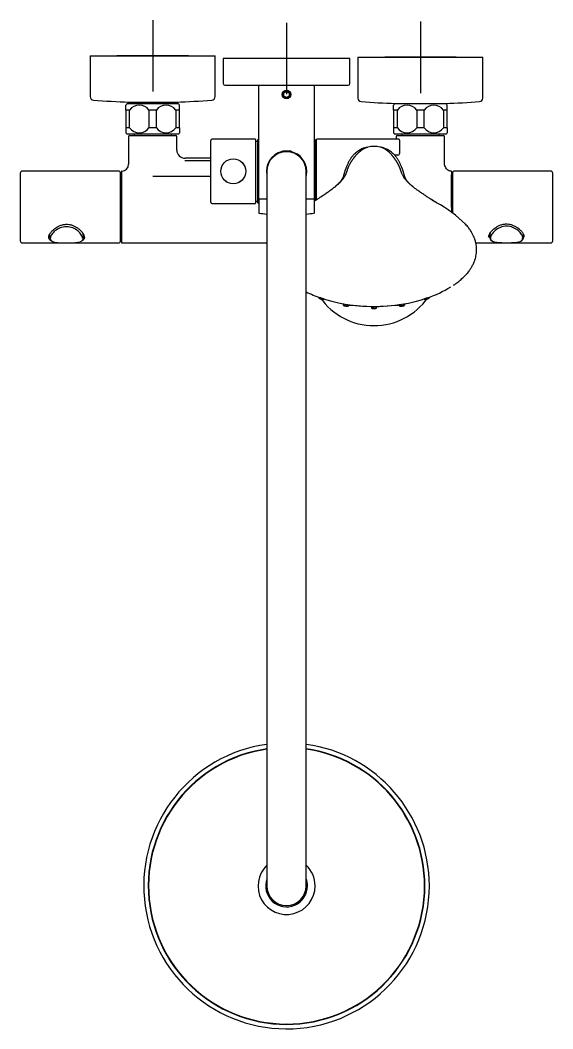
# Model space of a CAD drawing. Header units: millimetres. Extents: x -7698 to 47223, y 0 to 22596.
# Drawn here: x 6819 to 7117, y 21188 to 21752 of the extents above; entities that cross this region are included whole.
import ezdxf

# ---------------------------------------------------------------- set-up
doc = ezdxf.new("R2010")
doc.units = ezdxf.units.MM

msp = doc.modelspace()

# ---------------------------------------------------------------- linework, layer by layer
at = {"linetype": 'Continuous'}
for p, q in [((6893.28, 21752.14), (6893.28, 21712.14)), ((6968.28, 21750.74), (6968.28, 21710.74)), ((7043.28, 21751.34), (7043.28, 21711.34)), ((6858.28, 21732.14), (6928.28, 21732.14)), ((6858.28, 21732.14), (6858.28, 21709.36)), ((6913.28, 21732.14), (6873.28, 21732.14)), ((6928.28, 21709.36), (6928.28, 21732.14)), ((7008.28, 21731.34), (7078.28, 21731.34)), ((7008.28, 21731.34), (7008.28, 21708.56)), ((7063.28, 21731.34), (7023.28, 21731.34)), ((7078.28, 21708.56), (7078.28, 21731.34)), ((6932.78, 21730.54), (6932.78, 21716.74)), ((7003.58, 21730.74), (6932.98, 21730.74)), ((6988.28, 21730.74), (6948.28, 21730.74)), ((7003.78, 21716.74), (7003.78, 21730.54)), ((6933.78, 21715.74), (7002.78, 21715.74)), ((6952.63, 21715.74), (6952.63, 21652.34)), ((6983.93, 21652.34), (6983.93, 21715.74)), ((6966.78, 21711.41), (6968.28, 21712.27)), ((6966.78, 21709.68), (6966.78, 21711.41)), ((6968.28, 21708.81), (6966.78, 21709.68)), ((6968.28, 21712.27), (6969.78, 21711.41)), ((6969.78, 21709.68), (6968.28, 21708.81)), ((6969.78, 21711.41), (6969.78, 21709.68)), ((6878.28, 21701.84), (6878.28, 21704.64)), ((6907.78, 21705.34), (6878.78, 21705.34)), ((6879.28, 21706.14), (6907.28, 21706.14)), ((6879.28, 21706.14), (6879.28, 21705.34)), ((6880.06, 21706.33), (6880.06, 21706.14)), ((6880.22, 21706.33), (6906.34, 21706.33)), ((6881.23, 21706.33), (6881.23, 21706.14)), ((6905.33, 21706.33), (6905.33, 21706.14)), ((6906.5, 21706.14), (6906.5, 21706.33)), ((6907.28, 21705.34), (6907.28, 21706.14)), ((6908.28, 21701.84), (6908.28, 21704.64)), ((7028.28, 21701.84), (7028.28, 21704.64)), ((7057.78, 21705.34), (7028.78, 21705.34)), ((7029.28, 21705.56), (7029.28, 21705.34)), ((7057.28, 21705.34), (7057.28, 21705.56)), ((7058.28, 21701.84), (7058.28, 21704.64)), ((6880.36, 21701.84), (6878.28, 21701.84)), ((6878.28, 21701.84), (6878.28, 21691.84)), ((6880.36, 21691.84), (6880.36, 21701.84)), ((6895.36, 21701.84), (6891.19, 21701.84)), ((6891.19, 21701.84), (6891.19, 21691.84)), ((6895.36, 21691.84), (6895.36, 21701.84)), ((6908.28, 21701.84), (6906.19, 21701.84)), ((6906.19, 21701.84), (6906.19, 21691.84)), ((6908.28, 21691.84), (6908.28, 21701.84)), ((7030.36, 21701.84), (7028.28, 21701.84)), ((7028.28, 21701.84), (7028.28, 21691.84)), ((7030.36, 21691.84), (7030.36, 21701.84)), ((7045.36, 21701.84), (7041.19, 21701.84)), ((7041.19, 21701.84), (7041.19, 21691.84)), ((7045.36, 21691.84), (7045.36, 21701.84)), ((7058.28, 21701.84), (7056.19, 21701.84)), ((7056.19, 21701.84), (7056.19, 21691.84)), ((7058.28, 21691.84), (7058.28, 21701.84)), ((6880.36, 21691.84), (6878.28, 21691.84)), ((6878.28, 21691.84), (6878.28, 21689.04)), ((6895.36, 21691.84), (6891.19, 21691.84)), ((6908.28, 21691.84), (6906.19, 21691.84)), ((6908.28, 21691.84), (6908.28, 21689.04)), ((7030.36, 21691.84), (7028.28, 21691.84)), ((7028.28, 21691.84), (7028.28, 21689.04)), ((7045.36, 21691.84), (7041.19, 21691.84)), ((7058.28, 21691.84), (7056.19, 21691.84)), ((7058.28, 21691.84), (7058.28, 21689.04)), ((6907.78, 21688.34), (6878.78, 21688.34)), ((6879.78, 21687.04), (6879.78, 21671.53)), ((6880.28, 21687.54), (6906.28, 21687.54)), ((6882.91, 21688.34), (6882.83, 21688.24)), ((6903.73, 21688.24), (6882.83, 21688.24)), ((6882.83, 21688.24), (6882.83, 21687.54)), ((6903.73, 21688.24), (6903.64, 21688.34)), ((6903.73, 21687.54), (6903.73, 21688.24)), ((6906.78, 21679.43), (6906.78, 21687.04)), ((7057.78, 21688.34), (7028.78, 21688.34)), ((7029.78, 21687.04), (7029.78, 21685.54)), ((7030.28, 21687.54), (7056.28, 21687.54)), ((7032.91, 21688.34), (7032.83, 21688.24)), ((7053.73, 21688.24), (7032.83, 21688.24)), ((7032.83, 21688.24), (7032.83, 21687.54)), ((7053.73, 21688.24), (7053.64, 21688.34)), ((7053.73, 21687.54), (7053.73, 21688.24)), ((7056.78, 21672.26), (7056.78, 21687.04)), ((6925.93, 21650.24), (6925.93, 21684.84)), ((6950.73, 21685.54), (6926.63, 21685.54)), ((6950.93, 21685.34), (6950.93, 21649.74)), ((6952.08, 21684.24), (6950.93, 21684.24)), ((6952.28, 21649.84), (6952.28, 21685.24)), ((6952.63, 21685.54), (6952.58, 21685.54)), ((6983.98, 21685.54), (6983.93, 21685.54)), ((6984.28, 21685.24), (6984.28, 21651.14)), ((6985.13, 21684.24), (6984.48, 21684.24)), ((6985.13, 21651.62), (6985.13, 21685.34)), ((7031.13, 21685.54), (6985.33, 21685.54)), ((7017.28, 21681.45), (7017.28, 21681.45)), ((7031.63, 21685.04), (7031.63, 21677.54)), ((6966.27, 21678.99), (6965.78, 21678.71)), ((6965.78, 21678.71), (6970.78, 21678.71)), ((6965.78, 21678.71), (6965.78, 21678.25)), ((6966.27, 21678.99), (6970.29, 21678.99)), ((6966.27, 21678.25), (6966.27, 21678.99)), ((6970.78, 21678.71), (6970.29, 21678.99)), ((6970.29, 21678.25), (6970.29, 21678.99)), ((6970.78, 21678.25), (6970.78, 21678.71)), ((7030.63, 21676.54), (7028.91, 21676.54)), ((6911.34, 21673.53), (6925.93, 21673.53)), ((6925.93, 21674.87), (6911.44, 21674.87)), ((6819.03, 21666.54), (6819.03, 21628.54)), ((6874.53, 21667.54), (6820.03, 21667.54)), ((6875.03, 21667.04), (6875.03, 21628.04)), ((6875.78, 21665.14), (6875.03, 21665.14)), ((6875.78, 21667.55), (6875.78, 21627.54)), ((6875.95, 21667.55), (6875.78, 21667.55)), ((6893.28, 21664.87), (6925.93, 21664.87)), ((6957.28, 21667.54), (6957.28, 21627.04)), ((6979.28, 21627.04), (6979.28, 21667.54)), ((7060.78, 21667.55), (7060.58, 21667.55)), ((7060.78, 21667.55), (7060.78, 21644.54)), ((7061.48, 21665.54), (7060.78, 21665.54)), ((7060.78, 21647.54), (7060.78, 21665.54)), ((7060.78, 21664.37), (7061.48, 21664.37)), ((7061.48, 21644.09), (7061.48, 21667.04)), ((7116.48, 21667.54), (7061.98, 21667.54)), ((7117.48, 21628.54), (7117.48, 21666.54)), ((7061.48, 21656.76), (7060.78, 21656.76)), ((6926.63, 21649.54), (6950.73, 21649.54)), ((6950.93, 21650.84), (6952.08, 21650.84)), ((6952.58, 21649.54), (6952.68, 21649.54)), ((6952.68, 21651.94), (6952.68, 21644.3)), ((6952.83, 21652.14), (6957.28, 21652.14)), ((6979.28, 21652.14), (6983.73, 21652.14)), ((6983.88, 21644.3), (6983.88, 21651.94)), ((7060.78, 21650.42), (7061.48, 21650.42)), ((6835.51, 21632.12), (6835.43, 21631.56)), ((6835.43, 21631.57), (6835.43, 21630.48)), ((6854.43, 21630.47), (6854.43, 21631.53)), ((6854.75, 21631.62), (6855.03, 21630.56)), ((7082.08, 21631.72), (7082.08, 21630.67)), ((7101.08, 21631.97), (7101.08, 21632.58)), ((7101.08, 21631.97), (7101.08, 21631.98)), ((7101.08, 21631.78), (7101.08, 21631.98)), ((7101.08, 21630.68), (7101.08, 21631.77)), ((6820.03, 21627.54), (6840.75, 21627.54)), ((6849.31, 21627.54), (6874.53, 21627.54)), ((6875.78, 21627.54), (6957.28, 21627.54)), ((6957.28, 21627.04), (6957.28, 21308.04)), ((6979.28, 21308.04), (6979.28, 21627.04)), ((7074.32, 21627.54), (7087.63, 21627.54)), ((7087.59, 21627.54), (7088.27, 21627.55)), ((7095.04, 21627.54), (7095.36, 21627.54)), ((7095.32, 21627.54), (7116.48, 21627.54)), ((6986.24, 21597.08), (6986.25, 21596.87)), ((7048.3, 21596.87), (7048.31, 21597.1)), ((7000.05, 21593.48), (7000.09, 21592.67)), ((7003.01, 21592.37), (7003.03, 21592.96)), ((7015.78, 21591.94), (7015.81, 21591.18)), ((7017.28, 21590.77), (7017.28, 21591)), ((7018.74, 21591.18), (7018.77, 21591.94)), ((7031.52, 21592.96), (7031.55, 21592.37)), ((7034.47, 21592.67), (7034.5, 21593.46)), ((6957.28, 21308.04), (6957.28, 21267.54)), ((6979.28, 21267.54), (6979.28, 21308.04))]:
    msp.add_line(p, q, dxfattribs=at)
for centre, radius in [((6968.28, 21710.54), 2.46), ((6968.28, 21710.54), 1.8), ((6938.43, 21667.54), 7), ((6938.43, 21667.54), 6.97)]:
    msp.add_circle(centre, radius, dxfattribs=at)
for centre, radius, start, end in [((6932.98, 21730.54), 0.2, 90, 180), ((7003.58, 21730.54), 0.2, 0, 90), ((6933.78, 21716.74), 1, 180, 270), ((7002.78, 21716.74), 1, 270, 0), ((6860.28, 21709.36), 2, 180, 265.7757), ((6926.28, 21709.36), 2, 274.2243, 0), ((6893.28, 22156.14), 450, 265.7757, 268.3165), ((6886.67, 21699.2), 10, 142.1519, 147.093), ((6885.78, 21697.99), 6.64, 35.3947, 144.6053), ((6900.78, 21697.99), 6.64, 35.3947, 144.6053), ((6893.28, 22156.14), 450, 271.6835, 274.2243), ((6899.88, 21699.2), 10, 32.904, 37.8481), ((7010.28, 21708.56), 2, 180, 265.7757), ((7043.28, 22155.34), 450, 265.7757, 268.2172), ((7036.67, 21699.2), 10, 142.1519, 147.093), ((7035.78, 21697.99), 6.64, 35.3947, 144.6053), ((7050.78, 21697.99), 6.64, 35.3947, 144.6053), ((7043.28, 22155.34), 450, 271.7828, 274.2243), ((7049.88, 21699.2), 10, 32.904, 37.8481), ((7076.28, 21708.56), 2, 274.2243, 0), ((6885.78, 21695.69), 6.64, 215.3947, 324.6053), ((6900.78, 21695.69), 6.64, 215.3947, 324.6053), ((7035.78, 21695.69), 6.64, 215.3947, 324.6053), ((7050.78, 21695.69), 6.64, 215.3947, 324.6053), ((6886.67, 21694.48), 10, 212.904, 217.8481), ((6880.28, 21687.04), 0.5, 90, 180), ((6906.28, 21687.04), 0.5, 0, 90), ((6899.88, 21694.48), 10, 322.1519, 327.093), ((7036.67, 21694.48), 10, 212.904, 217.8481), ((7030.28, 21687.04), 0.5, 90, 180), ((7056.28, 21687.04), 0.5, 0, 90), ((7049.88, 21694.48), 10, 322.1519, 327.093), ((6926.63, 21684.84), 0.7, 90, 180), ((6950.73, 21685.34), 0.2, 0, 90), ((6952.08, 21684.44), 0.2, 270, 0), ((6952.58, 21685.24), 0.3, 90, 180), ((6983.98, 21685.24), 0.3, 0, 90), ((6984.48, 21684.44), 0.2, 180, 270), ((6985.33, 21685.34), 0.2, 90, 180), ((7016.21, 21667.71), 13.65, 100.1465, 115.3687), ((7017.28, 21661.72), 19.73, 89.9947, 100.1148), ((7017.28, 21661.72), 19.73, 79.8852, 90.0053), ((7018.34, 21667.71), 13.65, 64.3897, 79.8535), ((7031.13, 21685.04), 0.5, 0, 90), ((6911.46, 21679.56), 4.68, 181.3022, 270.0219), ((6968.28, 21667.54), 11.3, 102.7838, 191.5041), ((6968.28, 21667.54), 11, 0, 180), ((6968.28, 21667.54), 11.3, 0, 77.1991), ((7030.63, 21677.54), 1, 270, 0), ((6875.83, 21671.54), 3.94, 271.226, 359.1756), ((6820.03, 21666.54), 1, 90, 180), ((6874.53, 21667.04), 0.5, 0, 90), ((6875.93, 21643.31), 24.24, 89.8901, 90.3629), ((6968.28, 21667.54), 11.3, 347.0955, 0), ((7061.98, 21667.04), 0.5, 90, 180), ((7116.48, 21666.54), 1, 0, 90), ((6952.83, 21652.34), 0.2, 180, 270), ((6983.73, 21652.34), 0.2, 270, 0), ((6926.63, 21650.24), 0.7, 180, 270), ((6950.73, 21649.74), 0.2, 270, 0), ((6952.08, 21650.64), 0.2, 0, 90), ((6952.58, 21649.84), 0.3, 180, 270), ((6952.88, 21651.94), 0.2, 90, 180), ((6983.68, 21651.94), 0.2, 0, 90), ((7018.34, 21587.03), 71.48, 45.3765, 61.6671), ((6952.88, 21644.3), 0.2, 180, 262.9118), ((6968.28, 21768.14), 125, 262.9118, 264.9514), ((6968.28, 21768.14), 125, 275.0455, 277.0882), ((6983.68, 21644.3), 0.2, 277.0882, 0), ((6837.82, 21630.48), 2.38, 175.8643, 252.7694), ((6844.63, 21628.37), 9.86, 156.3621, 157.6339), ((6852.02, 21630.49), 2.41, 286.0718, 0.0648), ((7084.64, 21630.76), 2.59, 191.6129, 253.5007), ((7098.7, 21630.64), 2.37, 289.5731, 6.3418), ((7098.78, 21630.62), 2.7, 0.584, 22.9453), ((6820.03, 21628.54), 1, 180, 270), ((6874.53, 21628.04), 0.5, 270, 0), ((7116.48, 21628.54), 1, 270, 0), ((7025.61, 21659.59), 66.51, 289.0044, 301.399), ((7008.41, 21658.51), 65.3, 243.5007, 251.0692), ((7017.27, 21687.4), 95.49, 263.1908, 265.5058), ((7017.27, 21687.4), 95.49, 266.2592, 277.1128), ((7029.87, 21598.35), 5.82, 270.7409, 280.5199), ((7031.41, 21602.87), 10.86, 274.7349, 283.0665), ((6968.28, 21267.54), 80, 97.9032, 0), ((6968.28, 21267.54), 77.5, 98.1599, 0), ((6968.28, 21267.54), 77.3, 98.1811, 0), ((6968.28, 21267.54), 80, 0, 82.0968), ((6968.28, 21267.54), 77.5, 0, 81.8401), ((6968.28, 21267.54), 77.3, 0, 81.8189), ((6928.91, 21333.95), 0.3, 50.0297, 120.6634), ((6930.45, 21334.84), 0.3, 119.3366, 189.9703), ((7006.1, 21334.84), 0.3, 350.0297, 60.6634), ((7007.65, 21333.95), 0.3, 59.3366, 129.9703), ((6900.98, 21305.37), 0.3, 80.0297, 150.6634), ((6901.87, 21306.91), 0.3, 149.3366, 219.9703), ((7034.68, 21306.91), 0.3, 320.0297, 30.6634), ((7035.58, 21305.37), 0.3, 29.3366, 99.9703), ((6968.28, 21267.54), 15.99, 133.45, 0), ((6968.28, 21267.54), 15.99, 0, 46.55), ((6891.08, 21268.44), 0.3, 179.3366, 249.9703), ((6968.28, 21267.54), 11.7, 160.0328, 0), ((6968.28, 21267.54), 11.7, 0, 19.9672), ((7045.47, 21268.44), 0.3, 290.0297, 0.6634), ((6891.08, 21266.65), 0.3, 110.0297, 180.6634), ((6968.28, 21267.54), 11, 180, 0), ((7045.47, 21266.65), 0.3, 359.3366, 69.9703), ((6900.98, 21229.72), 0.3, 209.3366, 279.9703), ((7035.58, 21229.72), 0.3, 260.0297, 330.6634), ((6901.87, 21228.17), 0.3, 140.0297, 210.6634), ((7034.68, 21228.17), 0.3, 329.3366, 39.9703), ((6928.91, 21201.14), 0.3, 239.3366, 309.9703), ((7007.65, 21201.14), 0.3, 230.0297, 300.6634), ((6930.45, 21200.24), 0.3, 170.0297, 240.6634), ((7006.1, 21200.24), 0.3, 299.3366, 9.9703), ((6967.38, 21190.35), 0.3, 269.3366, 339.9703), ((6969.17, 21190.35), 0.3, 200.0297, 270.6634)]:
    msp.add_arc(centre, radius, start, end, dxfattribs=at)
for centre, major_axis, ratio, start_param, end_param in [((7017.28, 21617.19), (50.56, 0), 0.5, 4.063721, 5.348593), ((7017.28, 21618.02), (0, 36.86), 1, 2.186048, 4.095724)]:
    msp.add_ellipse(centre, major_axis=major_axis, ratio=ratio, start_param=start_param, end_param=end_param, dxfattribs=at)
for points, knots in [([(6983.87, 21650.92), (6983.89, 21650.92), (6983.9, 21650.93), (6983.93, 21650.95), (6983.95, 21650.97), (6984.01, 21651), (6984.05, 21651.03), (6984.24, 21651.15), (6984.4, 21651.25), (6984.87, 21651.55), (6985.19, 21651.75), (6985.82, 21652.16), (6986.14, 21652.36), (6986.61, 21652.67), (6986.76, 21652.77), (6987.07, 21652.98), (6987.22, 21653.08), (6987.54, 21653.29), (6987.7, 21653.39), (6987.94, 21653.55), (6988.01, 21653.6), (6988.13, 21653.68), (6988.16, 21653.7), (6988.24, 21653.75), (6988.28, 21653.77), (6988.61, 21654), (6988.93, 21654.22), (6989.58, 21654.66), (6989.91, 21654.88), (6990.38, 21655.21), (6990.54, 21655.31), (6990.76, 21655.47), (6990.84, 21655.52), (6990.94, 21655.59), (6990.98, 21655.62), (6991.06, 21655.67), (6991.1, 21655.7), (6991.46, 21655.95), (6991.78, 21656.17), (6992.42, 21656.62), (6992.74, 21656.85), (6993.22, 21657.2), (6993.38, 21657.31), (6993.62, 21657.49), (6993.7, 21657.55), (6993.8, 21657.62), (6993.82, 21657.64), (6993.86, 21657.67), (6993.88, 21657.68), (6993.94, 21657.72), (6993.97, 21657.75), (6994.05, 21657.8), (6994.08, 21657.83), (6994.15, 21657.88), (6994.19, 21657.91), (6994.29, 21657.99), (6994.36, 21658.04), (6994.56, 21658.2), (6994.7, 21658.3), (6995.1, 21658.61), (6995.36, 21658.82), (6995.74, 21659.13), (6995.86, 21659.23), (6996.1, 21659.43), (6996.22, 21659.53), (6996.57, 21659.82), (6996.8, 21660.02), (6997.23, 21660.4), (6997.44, 21660.59), (6997.85, 21660.98), (6998.05, 21661.17), (6998.43, 21661.56), (6998.61, 21661.74), (6998.95, 21662.11), (6999.11, 21662.28), (6999.4, 21662.62), (6999.54, 21662.78), (6999.69, 21662.97), (6999.72, 21663.01), (6999.77, 21663.07), (6999.78, 21663.09), (6999.81, 21663.13), (6999.83, 21663.15), (6999.86, 21663.19), (6999.87, 21663.21), (6999.9, 21663.25), (6999.92, 21663.26), (6999.96, 21663.32), (6999.99, 21663.36), (7000.25, 21663.72), (7000.45, 21664.01), (7000.67, 21664.34), (7000.71, 21664.41), (7000.76, 21664.49), (7000.77, 21664.5), (7000.78, 21664.53), (7000.79, 21664.53), (7000.8, 21664.55), (7000.8, 21664.56), (7000.83, 21664.6), (7000.85, 21664.64), (7000.94, 21664.8), (7001.02, 21664.93), (7001.15, 21665.17), (7001.22, 21665.29), (7001.31, 21665.47), (7001.33, 21665.52), (7001.38, 21665.6), (7001.39, 21665.63), (7001.42, 21665.69), (7001.43, 21665.71), (7001.47, 21665.8), (7001.49, 21665.85), (7001.54, 21665.96), (7001.57, 21666.01), (7001.63, 21666.17), (7001.68, 21666.27), (7001.74, 21666.41), (7001.76, 21666.46), (7001.79, 21666.56), (7001.81, 21666.61), (7001.86, 21666.75), (7001.9, 21666.84), (7001.96, 21667.02), (7001.99, 21667.11), (7002.03, 21667.24), (7002.05, 21667.28), (7002.08, 21667.36), (7002.09, 21667.4), (7002.16, 21667.61), (7002.21, 21667.78), (7002.28, 21668.02), (7002.31, 21668.1), (7002.35, 21668.22), (7002.36, 21668.26), (7002.39, 21668.34), (7002.4, 21668.38), (7002.44, 21668.5), (7002.47, 21668.58), (7002.51, 21668.7), (7002.52, 21668.74), (7002.54, 21668.8), (7002.55, 21668.82), (7002.56, 21668.85), (7002.56, 21668.86), (7002.57, 21668.88), (7002.57, 21668.89), (7002.59, 21668.94), (7002.61, 21668.98), (7002.64, 21669.06), (7002.65, 21669.1), (7002.68, 21669.18), (7002.69, 21669.22), (7002.72, 21669.28), (7002.72, 21669.29), (7002.74, 21669.33), (7002.75, 21669.35), (7002.82, 21669.52), (7002.88, 21669.67), (7003.01, 21669.98), (7003.08, 21670.13), (7003.16, 21670.33), (7003.18, 21670.36), (7003.21, 21670.42), (7003.22, 21670.44), (7003.24, 21670.48), (7003.24, 21670.5), (7003.26, 21670.53), (7003.26, 21670.54), (7003.27, 21670.55), (7003.28, 21670.56), (7003.29, 21670.59), (7003.3, 21670.61), (7003.32, 21670.66), (7003.34, 21670.7), (7003.51, 21671.02), (7003.66, 21671.31), (7003.82, 21671.62), (7003.83, 21671.64), (7003.84, 21671.66), (7003.85, 21671.67), (7003.85, 21671.69), (7003.85, 21671.69), (7003.86, 21671.7), (7003.86, 21671.7), (7003.88, 21671.74), (7003.9, 21671.78), (7003.96, 21671.88), (7004, 21671.95), (7004.04, 21672.03), (7004.05, 21672.05), (7004.07, 21672.08), (7004.08, 21672.1), (7004.11, 21672.15), (7004.13, 21672.18), (7004.16, 21672.23), (7004.17, 21672.25), (7004.18, 21672.28), (7004.19, 21672.3), (7004.22, 21672.35), (7004.24, 21672.38), (7004.3, 21672.48), (7004.34, 21672.54), (7004.39, 21672.64), (7004.41, 21672.67), (7004.44, 21672.72), (7004.45, 21672.74), (7004.47, 21672.76), (7004.47, 21672.77), (7004.48, 21672.79), (7004.49, 21672.8), (7004.57, 21672.93), (7004.65, 21673.06), (7004.81, 21673.31), (7004.89, 21673.44), (7005.02, 21673.63), (7005.06, 21673.69), (7005.12, 21673.79), (7005.15, 21673.82), (7005.17, 21673.86), (7005.17, 21673.86), (7005.18, 21673.87), (7005.18, 21673.87), (7005.19, 21673.88), (7005.19, 21673.89), (7005.21, 21673.91), (7005.22, 21673.93), (7005.27, 21674.01), (7005.32, 21674.07), (7005.38, 21674.16), (7005.4, 21674.19), (7005.43, 21674.23), (7005.44, 21674.24), (7005.45, 21674.25), (7005.45, 21674.26), (7005.47, 21674.28), (7005.48, 21674.3), (7005.58, 21674.43), (7005.67, 21674.56), (7005.8, 21674.74), (7005.84, 21674.8), (7005.9, 21674.87), (7005.91, 21674.89), (7005.93, 21674.92), (7005.94, 21674.93), (7005.97, 21674.97), (7006, 21675), (7006.06, 21675.09), (7006.11, 21675.15), (7006.17, 21675.24), (7006.2, 21675.27), (7006.23, 21675.31), (7006.24, 21675.32), (7006.26, 21675.35), (7006.27, 21675.37), (7006.37, 21675.5), (7006.46, 21675.61), (7006.57, 21675.75), (7006.6, 21675.78), (7006.63, 21675.82), (7006.64, 21675.83), (7006.66, 21675.86), (7006.67, 21675.87), (7006.73, 21675.94), (7006.77, 21675.99), (7006.86, 21676.1), (7006.9, 21676.16), (7006.96, 21676.24), (7006.99, 21676.26), (7007.02, 21676.3), (7007.03, 21676.31), (7007.05, 21676.34), (7007.06, 21676.35), (7007.15, 21676.47), (7007.24, 21676.57), (7007.33, 21676.68), (7007.34, 21676.69), (7007.35, 21676.71), (7007.36, 21676.72), (7007.37, 21676.73), (7007.37, 21676.74), (7007.4, 21676.77), (7007.42, 21676.79), (7007.48, 21676.86), (7007.52, 21676.91), (7007.65, 21677.06), (7007.74, 21677.16), (7007.88, 21677.31), (7007.93, 21677.36), (7008, 21677.44), (7008.02, 21677.46), (7008.06, 21677.5), (7008.07, 21677.51), (7008.09, 21677.53), (7008.1, 21677.54), (7008.11, 21677.55), (7008.12, 21677.56), (7008.17, 21677.61), (7008.22, 21677.66), (7008.3, 21677.74), (7008.33, 21677.76), (7008.36, 21677.8), (7008.38, 21677.81), (7008.4, 21677.83), (7008.4, 21677.84), (7008.42, 21677.85), (7008.42, 21677.85), (7008.54, 21677.96), (7008.64, 21678.05), (7008.8, 21678.2), (7008.86, 21678.25), (7008.92, 21678.3), (7008.94, 21678.32), (7008.96, 21678.34), (7008.98, 21678.35), (7009.02, 21678.39), (7009.04, 21678.41), (7009.18, 21678.52), (7009.28, 21678.61), (7009.44, 21678.74), (7009.49, 21678.78), (7009.57, 21678.85), (7009.6, 21678.87), (7009.63, 21678.9), (7009.65, 21678.91), (7009.66, 21678.92), (7009.67, 21678.93), (7009.68, 21678.94), (7009.69, 21678.94), (7009.7, 21678.95), (7009.71, 21678.96), (7009.72, 21678.97), (7009.73, 21678.97), (7009.74, 21678.99), (7009.76, 21679), (7009.79, 21679.03), (7009.82, 21679.05), (7009.89, 21679.1), (7009.93, 21679.14), (7010.02, 21679.21), (7010.07, 21679.25), (7010.15, 21679.32), (7010.2, 21679.35), (7010.28, 21679.42), (7010.33, 21679.46), (7010.39, 21679.5), (7010.4, 21679.51), (7010.42, 21679.53), (7010.44, 21679.54), (7010.47, 21679.56), (7010.5, 21679.58), (7010.62, 21679.66), (7010.72, 21679.73), (7010.92, 21679.86), (7011.03, 21679.93), (7011.14, 21680), (7011.15, 21680), (7011.16, 21680.01), (7011.17, 21680.01), (7011.19, 21680.02), (7011.2, 21680.03), (7011.24, 21680.06), (7011.27, 21680.07), (7011.35, 21680.12), (7011.41, 21680.15), (7011.52, 21680.21), (7011.57, 21680.24), (7011.66, 21680.28), (7011.69, 21680.3), (7011.73, 21680.32), (7011.74, 21680.33), (7011.76, 21680.34), (7011.77, 21680.34), (7011.78, 21680.35), (7011.79, 21680.35), (7011.83, 21680.37), (7011.86, 21680.39), (7011.9, 21680.41), (7011.91, 21680.42), (7011.94, 21680.43), (7011.96, 21680.44), (7012.03, 21680.47), (7012.09, 21680.5), (7012.26, 21680.58), (7012.38, 21680.63), (7012.55, 21680.71), (7012.61, 21680.73), (7012.69, 21680.76), (7012.7, 21680.77), (7012.73, 21680.78), (7012.74, 21680.79), (7012.79, 21680.8), (7012.82, 21680.81), (7012.97, 21680.87), (7013.09, 21680.92), (7013.36, 21681.01), (7013.49, 21681.05), (7013.7, 21681.11), (7013.75, 21681.13), (7013.81, 21681.14)], [0.0104541, 0.0104541, 0.0104541, 0.0104541, 0.0108704, 0.0108704, 0.0113881, 0.0113881, 0.0124234, 0.0124234, 0.0165645, 0.0165645, 0.0248467, 0.0248467, 0.0331289, 0.0331289, 0.0372701, 0.0372701, 0.0414112, 0.0414112, 0.0455523, 0.0455523, 0.0476229, 0.0476229, 0.0486581, 0.0486581, 0.0496934, 0.0496934, 0.0579757, 0.0579757, 0.0662579, 0.0662579, 0.070399, 0.070399, 0.0724696, 0.0724696, 0.0735048, 0.0735048, 0.0745401, 0.0745401, 0.0828224, 0.0828224, 0.0911046, 0.0911046, 0.0952457, 0.0952457, 0.0973163, 0.0973163, 0.0978339, 0.0978339, 0.0983516, 0.0983516, 0.0993868, 0.0993868, 0.1004221, 0.1004221, 0.1014574, 0.1014574, 0.1035279, 0.1035279, 0.1076691, 0.1076691, 0.1159513, 0.1159513, 0.1200924, 0.1200924, 0.1242335, 0.1242335, 0.1325158, 0.1325158, 0.140798, 0.140798, 0.1490802, 0.1490802, 0.1573625, 0.1573625, 0.1656447, 0.1656447, 0.173927, 0.173927, 0.1759975, 0.1759975, 0.1770328, 0.1770328, 0.1780681, 0.1780681, 0.1791034, 0.1791034, 0.1801386, 0.1801386, 0.1822092, 0.1822092, 0.1987737, 0.1987737, 0.2029148, 0.2029148, 0.2039501, 0.2039501, 0.2044677, 0.2044677, 0.2049853, 0.2049853, 0.2070559, 0.2070559, 0.2153381, 0.2153381, 0.2236204, 0.2236204, 0.2277615, 0.2277615, 0.229832, 0.229832, 0.2319026, 0.2319026, 0.2360437, 0.2360437, 0.2401848, 0.2401848, 0.2484671, 0.2484671, 0.2526082, 0.2526082, 0.2567493, 0.2567493, 0.2650315, 0.2650315, 0.2733138, 0.2733138, 0.2774549, 0.2774549, 0.281596, 0.281596, 0.2981605, 0.2981605, 0.3064427, 0.3064427, 0.3105838, 0.3105838, 0.314725, 0.314725, 0.3230072, 0.3230072, 0.3271483, 0.3271483, 0.3292189, 0.3292189, 0.3302542, 0.3302542, 0.3312894, 0.3312894, 0.3354306, 0.3354306, 0.3395717, 0.3395717, 0.3437128, 0.3437128, 0.3457833, 0.3457833, 0.3478539, 0.3478539, 0.3644184, 0.3644184, 0.3809829, 0.3809829, 0.385124, 0.385124, 0.3871945, 0.3871945, 0.3892651, 0.3892651, 0.3903004, 0.3903004, 0.3913356, 0.3913356, 0.3934062, 0.3934062, 0.3975473, 0.3975473, 0.4306763, 0.4306763, 0.4327468, 0.4327468, 0.4337821, 0.4337821, 0.4342997, 0.4342997, 0.4348174, 0.4348174, 0.4389585, 0.4389585, 0.4472407, 0.4472407, 0.4493113, 0.4493113, 0.4513819, 0.4513819, 0.455523, 0.455523, 0.4575935, 0.4575935, 0.4596641, 0.4596641, 0.4638052, 0.4638052, 0.4720874, 0.4720874, 0.4762286, 0.4762286, 0.4782991, 0.4782991, 0.4793344, 0.4793344, 0.4803697, 0.4803697, 0.4969342, 0.4969342, 0.5134986, 0.5134986, 0.5217809, 0.5217809, 0.525922, 0.525922, 0.5264396, 0.5264396, 0.5269573, 0.5269573, 0.5279925, 0.5279925, 0.5300631, 0.5300631, 0.5383453, 0.5383453, 0.5424865, 0.5424865, 0.5435217, 0.5435217, 0.544557, 0.544557, 0.5466276, 0.5466276, 0.563192, 0.563192, 0.5714743, 0.5714743, 0.5735448, 0.5735448, 0.5756154, 0.5756154, 0.5797565, 0.5797565, 0.5880387, 0.5880387, 0.5921799, 0.5921799, 0.5942504, 0.5942504, 0.596321, 0.596321, 0.6128855, 0.6128855, 0.6170266, 0.6170266, 0.6190971, 0.6190971, 0.6211677, 0.6211677, 0.6294499, 0.6294499, 0.6377322, 0.6377322, 0.6418733, 0.6418733, 0.6439438, 0.6439438, 0.6460144, 0.6460144, 0.6625789, 0.6625789, 0.6646494, 0.6646494, 0.6656847, 0.6656847, 0.66672, 0.66672, 0.6708611, 0.6708611, 0.6791433, 0.6791433, 0.6957078, 0.6957078, 0.70399, 0.70399, 0.7081312, 0.7081312, 0.7102017, 0.7102017, 0.711237, 0.711237, 0.7122723, 0.7122723, 0.7205545, 0.7205545, 0.7246956, 0.7246956, 0.7267662, 0.7267662, 0.7278015, 0.7278015, 0.7288368, 0.7288368, 0.7454012, 0.7454012, 0.7536835, 0.7536835, 0.755754, 0.755754, 0.7578246, 0.7578246, 0.7619657, 0.7619657, 0.7785302, 0.7785302, 0.7868124, 0.7868124, 0.7909535, 0.7909535, 0.7930241, 0.7930241, 0.7940594, 0.7940594, 0.7950946, 0.7950946, 0.7961299, 0.7961299, 0.7971652, 0.7971652, 0.7992358, 0.7992358, 0.8033769, 0.8033769, 0.8116591, 0.8116591, 0.8199414, 0.8199414, 0.8282236, 0.8282236, 0.8365058, 0.8365058, 0.8385764, 0.8385764, 0.8406469, 0.8406469, 0.8447881, 0.8447881, 0.8613525, 0.8613525, 0.877917, 0.877917, 0.8789523, 0.8789523, 0.8799876, 0.8799876, 0.8820581, 0.8820581, 0.8861992, 0.8861992, 0.8944815, 0.8944815, 0.9027637, 0.9027637, 0.9069048, 0.9069048, 0.9089754, 0.9089754, 0.9100107, 0.9100107, 0.9110459, 0.9110459, 0.9151871, 0.9151871, 0.9172576, 0.9172576, 0.9193282, 0.9193282, 0.9276104, 0.9276104, 0.9441749, 0.9441749, 0.9524571, 0.9524571, 0.9545277, 0.9545277, 0.9565982, 0.9565982, 0.9607394, 0.9607394, 0.9773038, 0.9773038, 0.9938683, 0.9938683, 1, 1, 1, 1]), ([(7051.74, 21650.25), (7051.19, 21650.59), (7050.04, 21651.32), (7048.58, 21652.25), (7047.39, 21653.04), (7046.5, 21653.63), (7045.6, 21654.23), (7044.7, 21654.84), (7043.8, 21655.46), (7042.89, 21656.09), (7041.98, 21656.73), (7040.78, 21657.59), (7039.42, 21658.62), (7038.26, 21659.58), (7037.41, 21660.32), (7036.61, 21661.06), (7035.9, 21661.78), (7035.29, 21662.45), (7034.95, 21662.86), (7034.59, 21663.31), (7034.28, 21663.74), (7033.98, 21664.19), (7033.66, 21664.71), (7033.33, 21665.29), (7033.01, 21665.94), (7032.78, 21666.51), (7032.59, 21667.03), (7032.43, 21667.52), (7032.31, 21667.91), (7032.21, 21668.22), (7032.11, 21668.52), (7031.98, 21668.9), (7031.84, 21669.27), (7031.72, 21669.57), (7031.6, 21669.86), (7031.47, 21670.15), (7031.34, 21670.44), (7031.2, 21670.72), (7031.04, 21671.04), (7030.87, 21671.37), (7030.76, 21671.58), (7030.69, 21671.7), (7030.65, 21671.78), (7030.54, 21671.98), (7030.38, 21672.26), (7030.19, 21672.59), (7030.04, 21672.84), (7029.88, 21673.09), (7029.69, 21673.39), (7029.51, 21673.67), (7029.35, 21673.91), (7029.22, 21674.1), (7029.09, 21674.29), (7028.92, 21674.52), (7028.76, 21674.73), (7028.63, 21674.91), (7028.52, 21675.06), (7028.39, 21675.22), (7028.25, 21675.4), (7028.09, 21675.61), (7027.95, 21675.79), (7027.81, 21675.96), (7027.66, 21676.14), (7027.53, 21676.31), (7027.41, 21676.45), (7027.33, 21676.55), (7027.13, 21676.81), (7026.83, 21677.14), (7026.48, 21677.52), (7026.19, 21677.8), (7025.88, 21678.09), (7025.48, 21678.44), (7025.11, 21678.74), (7024.87, 21678.94), (7024.8, 21679), (7024.75, 21679.04), (7024.67, 21679.1), (7024.56, 21679.19), (7024.4, 21679.32), (7024.19, 21679.48), (7023.91, 21679.68), (7023.67, 21679.84), (7023.5, 21679.95), (7023.42, 21679.99), (7023.37, 21680.02), (7023.2, 21680.12), (7023, 21680.23), (7022.79, 21680.34), (7022.68, 21680.39), (7022.57, 21680.45), (7022.39, 21680.53), (7022.14, 21680.65), (7021.74, 21680.82), (7021.3, 21680.98), (7020.9, 21681.1), (7020.74, 21681.14)], [0, 0, 0, 0, 0.014412, 0.030084, 0.03786, 0.045801, 0.053664, 0.06203, 0.070101, 0.078292, 0.086913, 0.095943, 0.113465, 0.130789, 0.139348, 0.148034, 0.165788, 0.174393, 0.18276, 0.188312, 0.19973, 0.208, 0.215998, 0.232454, 0.248367, 0.264332, 0.280185, 0.29583, 0.311479, 0.319377, 0.327076, 0.342789, 0.358409, 0.365864, 0.373452, 0.389147, 0.397282, 0.404879, 0.419961, 0.432509, 0.44221, 0.444087, 0.4476, 0.45155, 0.467075, 0.482384, 0.491227, 0.499747, 0.512803, 0.528478, 0.536382, 0.544045, 0.552827, 0.561504, 0.574749, 0.580698, 0.586497, 0.595291, 0.603525, 0.611665, 0.624061, 0.630162, 0.636278, 0.651778, 0.655593, 0.659428, 0.667166, 0.697723, 0.71352, 0.72901, 0.744414, 0.760072, 0.791169, 0.798983, 0.800879, 0.802765, 0.806553, 0.814196, 0.821938, 0.83779, 0.853156, 0.868745, 0.876731, 0.879788, 0.881245, 0.884533, 0.904864, 0.91007, 0.915184, 0.920914, 0.925204, 0.940505, 0.955915, 0.982639, 1, 1, 1, 1]), ([(7010.37, 21680.03), (7010.01, 21679.86), (7009.37, 21679.54), (7008.46, 21678.97), (7007.7, 21678.42), (7007.01, 21677.87), (7006.5, 21677.41), (7005.93, 21676.86), (7005.35, 21676.23), (7004.9, 21675.69), (7004.43, 21675.07), (7004.05, 21674.48), (7003.73, 21673.94), (7003.4, 21673.37), (7003.04, 21672.72), (7002.71, 21672.04), (7002.4, 21671.33), (7002.1, 21670.63), (7001.8, 21669.94), (7001.53, 21669.28), (7001.27, 21668.61), (7001.02, 21667.92), (7000.79, 21667.19), (7000.58, 21666.5), (7000.41, 21665.89), (7000.29, 21665.44), (7000.21, 21665.11), (7000.16, 21664.91), (7000.1, 21664.72), (7000.02, 21664.47), (6999.86, 21664.08), (6999.62, 21663.6), (6999.32, 21663.06), (6998.98, 21662.53), (6998.52, 21661.89), (6997.87, 21661.12), (6997.01, 21660.26), (6996.31, 21659.62), (6995.97, 21659.32)], [0, 0, 0, 0, 0.0228939, 0.0478864, 0.0692975, 0.0864873, 0.1002379, 0.1101576, 0.1235846, 0.1391745, 0.156341, 0.1825469, 0.2117812, 0.2425974, 0.2738674, 0.3119326, 0.3500098, 0.3890114, 0.4285584, 0.4675244, 0.5042801, 0.5492727, 0.5905623, 0.6263096, 0.6581314, 0.6884579, 0.7005971, 0.7122289, 0.7235041, 0.7362514, 0.7532968, 0.7745675, 0.7870954, 0.8004682, 0.8155306, 0.831359, 0.8490363, 0.8639425, 0.8639425, 0.8639425, 0.8639425]), ([(7039.39, 21658.68), (7038.79, 21659.17), (7037.75, 21660.08), (7036.63, 21661.2), (7035.95, 21662.01), (7035.52, 21662.62), (7035.24, 21663.05), (7035.07, 21663.36), (7034.9, 21663.67), (7034.75, 21664), (7034.6, 21664.33), (7034.44, 21664.76), (7034.29, 21665.31), (7034.12, 21665.96), (7033.95, 21666.55), (7033.81, 21667.06), (7033.67, 21667.49), (7033.55, 21667.87), (7033.43, 21668.22), (7033.31, 21668.54), (7033.17, 21668.91), (7033.02, 21669.3), (7032.83, 21669.75), (7032.63, 21670.23), (7032.39, 21670.77), (7032.14, 21671.35), (7031.88, 21671.97), (7031.58, 21672.59), (7031.23, 21673.24), (7030.87, 21673.86), (7030.52, 21674.45), (7030.18, 21674.98), (7029.82, 21675.47), (7029.49, 21675.89), (7029.19, 21676.25), (7028.74, 21676.74), (7028.2, 21677.29), (7027.45, 21677.96), (7026.55, 21678.66), (7025.47, 21679.39), (7024.68, 21679.78), (7024.23, 21680)], [0.1241298, 0.1241298, 0.1241298, 0.1241298, 0.1478211, 0.1688143, 0.1857882, 0.1999365, 0.2126549, 0.2229389, 0.2343966, 0.2476294, 0.2624642, 0.2789086, 0.3079321, 0.3410679, 0.3741064, 0.401933, 0.4273384, 0.4510865, 0.4720743, 0.4908293, 0.5080924, 0.5304663, 0.5549298, 0.5823633, 0.6124701, 0.6454009, 0.6807647, 0.7187285, 0.7534345, 0.7843832, 0.8112578, 0.835037, 0.85445, 0.8631987, 0.8743411, 0.8881757, 0.9054939, 0.9256221, 0.9493305, 0.9760532, 1, 1, 1, 1]), ([(7060.58, 21667.55), (7060.44, 21667.55), (7060.23, 21667.56), (7059.63, 21667.69), (7059.12, 21667.93), (7058.68, 21668.22), (7058.15, 21668.69), (7057.51, 21669.49), (7056.91, 21670.75), (7056.82, 21671.7), (7056.78, 21672.3)], [0, 0, 0, 0, 0.16912, 0.306999, 0.414012, 0.49458, 0.56924, 0.679577, 0.826324, 1, 1, 1, 1]), ([(6835.03, 21630.56), (6835.05, 21630.86), (6835.11, 21631.35), (6835.51, 21632.24), (6836.01, 21633.05), (6836.69, 21633.91), (6837.5, 21634.74), (6838.51, 21635.58), (6839.61, 21636.33), (6841, 21637.06), (6842.68, 21637.65), (6844.53, 21637.92), (6846.4, 21637.84), (6848.15, 21637.41), (6849.74, 21636.73), (6851.22, 21635.84), (6852.63, 21634.71), (6853.83, 21633.38), (6854.62, 21632.24), (6854.73, 21631.74), (6854.75, 21631.62)], [0, 0, 0, 0, 0.058226, 0.110021, 0.155478, 0.194487, 0.252448, 0.293616, 0.340896, 0.395027, 0.455793, 0.519058, 0.580364, 0.639976, 0.698116, 0.756136, 0.821712, 0.895861, 0.978234, 1, 1, 1, 1]), ([(6853.93, 21630.03), (6853.93, 21630.63), (6853.69, 21631.32), (6852.8, 21632.75), (6852.14, 21633.49), (6850.52, 21634.82), (6849.53, 21635.42), (6847.37, 21636.27), (6846.15, 21636.52), (6843.74, 21636.53), (6842.53, 21636.29), (6840.33, 21635.43), (6839.35, 21634.83), (6837.72, 21633.5), (6837.06, 21632.76), (6836.17, 21631.33), (6835.93, 21630.63), (6835.92, 21629.45), (6836.16, 21628.95), (6836.8, 21628.42), (6837.03, 21628.28), (6837.3, 21628.16)], [0, 0, 0, 0, 0.0625, 0.0625, 0.125, 0.125, 0.1875, 0.1875, 0.25, 0.25, 0.3125, 0.3125, 0.375, 0.375, 0.4375, 0.4375, 0.5, 0.5, 0.5625, 0.5625, 0.5896274, 0.5896274, 0.5896274, 0.5896274]), ([(7061.82, 21603.79), (7062.3, 21604.11), (7063.08, 21604.64), (7064.21, 21605.49), (7065.18, 21606.28), (7066.14, 21607.1), (7067.15, 21608), (7068.26, 21609.07), (7069.29, 21610.18), (7070.15, 21611.22), (7070.83, 21612.12), (7071.37, 21612.91), (7071.86, 21613.68), (7072.33, 21614.48), (7072.79, 21615.37), (7073.23, 21616.32), (7073.53, 21617.07), (7073.87, 21618.01), (7074.15, 21618.94), (7074.47, 21620.27), (7074.68, 21621.69), (7074.78, 21623.18), (7074.76, 21624.46), (7074.65, 21625.76), (7074.48, 21626.9), (7074.23, 21628.01), (7073.94, 21629.03), (7073.57, 21630.12), (7073.06, 21631.35), (7072.34, 21632.79), (7071.38, 21634.38), (7070.1, 21636.16), (7069.15, 21637.23), (7068.55, 21637.91)], [0, 0, 0, 0, 0.029528, 0.056998, 0.081286, 0.104963, 0.13637, 0.175025, 0.215226, 0.248419, 0.276652, 0.300459, 0.322064, 0.347098, 0.373214, 0.400638, 0.427783, 0.441299, 0.466578, 0.503985, 0.550803, 0.587883, 0.622606, 0.652366, 0.685903, 0.714324, 0.740937, 0.767813, 0.802557, 0.843771, 0.891064, 0.942521, 1, 1, 1, 1]), ([(7081.48, 21630.65), (7081.5, 21630.96), (7081.56, 21631.46), (7081.95, 21632.37), (7082.46, 21633.19), (7083.14, 21634.07), (7083.95, 21634.91), (7084.96, 21635.75), (7086.06, 21636.51), (7087.46, 21637.25), (7089.13, 21637.83), (7090.97, 21638.11), (7092.82, 21638.02), (7094.55, 21637.61), (7096.12, 21636.95), (7097.59, 21636.08), (7098.99, 21634.95), (7100.26, 21633.59), (7101.02, 21632.41), (7101.21, 21631.84), (7101.26, 21631.68)], [0, 0, 0, 0, 0.058173, 0.109906, 0.155294, 0.194261, 0.252295, 0.293371, 0.340442, 0.394353, 0.454952, 0.517703, 0.578212, 0.63675, 0.693516, 0.749901, 0.81491, 0.889704, 0.973421, 1, 1, 1, 1]), ([(7099.23, 21628.33), (7099.48, 21628.45), (7099.7, 21628.58), (7100.33, 21629.12), (7100.57, 21629.63), (7100.58, 21630.83), (7100.35, 21631.53), (7099.45, 21632.99), (7098.8, 21633.74), (7097.17, 21635.09), (7096.19, 21635.69), (7094.01, 21636.55), (7092.8, 21636.81), (7090.39, 21636.81), (7089.18, 21636.56), (7086.99, 21635.71), (7086.01, 21635.1), (7084.36, 21633.74), (7083.71, 21633), (7082.81, 21631.55), (7082.58, 21630.85), (7082.58, 21630.24)], [0.4116451, 0.4116451, 0.4116451, 0.4116451, 0.4375, 0.4375, 0.5, 0.5, 0.5625, 0.5625, 0.625, 0.625, 0.6875, 0.6875, 0.75, 0.75, 0.8125, 0.8125, 0.875, 0.875, 0.9375, 0.9375, 1, 1, 1, 1]), ([(6836.02, 21628.89), (6835.95, 21628.93), (6835.61, 21629.14), (6835.17, 21629.63), (6835.03, 21630.22), (6835.03, 21630.54), (6835.03, 21630.54)], [0.68725731, 0.68725731, 0.68725731, 0.68725731, 0.69566633, 0.72691616, 0.758166, 0.75816733, 0.75816733, 0.75816733, 0.75816733]), ([(6855.03, 21630.56), (6855.03, 21630.55), (6855.03, 21630.22), (6854.89, 21629.63), (6854.38, 21629.06), (6853.9, 21628.81), (6853.69, 21628.72)], [0.25772333, 0.25772333, 0.25772333, 0.25772333, 0.258166, 0.28941616, 0.32066633, 0.34088699, 0.34088699, 0.34088699, 0.34088699]), ([(6854.42, 21631.39), (6854.42, 21631.41), (6854.46, 21631.64), (6854.36, 21632.17), (6854.17, 21632.82), (6853.95, 21633.21), (6853.86, 21633.36)], [0.041252, 0.041252, 0.041252, 0.041252, 0.0708161, 0.4310103, 0.80703, 1, 1, 1, 1]), ([(7082.4, 21633.08), (7082.31, 21632.87), (7082.24, 21632.66), (7082.11, 21632.2), (7082.08, 21631.95), (7082.08, 21631.71)], [0.692341, 0.692341, 0.692341, 0.692341, 0.75, 0.75, 0.8275467, 0.8275467, 0.8275467, 0.8275467]), ([(7082.58, 21630.24), (7082.58, 21629.63), (7082.81, 21629.13), (7083.49, 21628.55), (7083.76, 21628.39), (7084.09, 21628.25)], [0, 0, 0, 0, 0.0625, 0.0625, 0.09401462, 0.09401462, 0.09401462, 0.09401462]), ([(6837.3, 21628.16), (6837.65, 21628), (6838.06, 21627.88), (6839.34, 21627.63), (6840.32, 21627.55), (6842.49, 21627.47), (6843.7, 21627.47), (6846.11, 21627.47), (6847.33, 21627.47), (6849.51, 21627.55), (6850.5, 21627.63), (6851.77, 21627.88), (6852.17, 21627.99), (6852.51, 21628.14)], [0.5896274, 0.5896274, 0.5896274, 0.5896274, 0.625, 0.625, 0.6875, 0.6875, 0.75, 0.75, 0.8125, 0.8125, 0.875, 0.875, 0.9089879, 0.9089879, 0.9089879, 0.9089879]), ([(7084.09, 21628.25), (7084.41, 21628.12), (7084.77, 21628.01), (7085.99, 21627.76), (7086.97, 21627.67), (7089.14, 21627.59), (7090.35, 21627.58), (7092.76, 21627.58), (7093.97, 21627.58), (7096.17, 21627.67), (7097.15, 21627.76), (7098.45, 21628.03), (7098.87, 21628.16), (7099.23, 21628.33)], [0.0940146, 0.0940146, 0.0940146, 0.0940146, 0.125, 0.125, 0.1875, 0.1875, 0.25, 0.25, 0.3125, 0.3125, 0.375, 0.375, 0.4116451, 0.4116451, 0.4116451, 0.4116451]), ([(7088.25, 21627.54), (7088.62, 21627.55), (7089.6, 21627.56), (7090.62, 21627.56), (7091.24, 21627.56)], [0.95463102, 0.95463102, 0.95463102, 0.95463102, 0.9723159, 1, 1, 1, 1]), ([(7091.24, 21627.56), (7091.32, 21627.56), (7092.1, 21627.56), (7093.41, 21627.56), (7094.58, 21627.54), (7095.06, 21627.54)], [0, 0, 0, 0, 0.003566, 0.0348159, 0.05823645, 0.05823645, 0.05823645, 0.05823645]), ([(6989.17, 21596.19), (6989.17, 21596.18), (6989.17, 21596.16), (6989.03, 21596.04), (6988.4, 21596.08), (6987.24, 21596.38), (6986.83, 21596.52), (6986.36, 21596.76), (6986.25, 21596.85), (6986.25, 21596.92)], [0.4750765, 0.4750765, 0.4750765, 0.4750765, 0.5, 0.5, 0.75, 0.75, 0.875, 0.875, 0.9799961, 0.9799961, 0.9799961, 0.9799961]), ([(6986.25, 21596.92), (6986.26, 21596.86), (6986.27, 21596.77), (6986.36, 21596.63), (6986.47, 21596.53), (6986.62, 21596.44), (6986.82, 21596.34), (6987, 21596.26), (6987.12, 21596.22), (6987.17, 21596.21)], [0, 0, 0, 0, 0.118804, 0.198984, 0.346865, 0.591531, 0.743721, 0.910389, 1, 1, 1, 1]), ([(6987.17, 21596.21), (6987.21, 21596.19), (6987.34, 21596.14), (6987.61, 21596.06), (6987.93, 21595.97), (6988.34, 21595.88), (6988.76, 21595.83), (6989.04, 21595.95), (6989.15, 21596.07), (6989.17, 21596.15), (6989.17, 21596.19)], [0, 0, 0, 0, 0.053003, 0.166644, 0.289465, 0.421802, 0.693517, 0.843098, 0.92148, 1, 1, 1, 1]), ([(7045.38, 21596.19), (7045.38, 21596.18), (7045.4, 21596.14), (7045.53, 21596.09), (7045.97, 21596.08), (7046.86, 21596.24), (7047.77, 21596.53), (7048.22, 21596.77), (7048.3, 21596.88), (7048.31, 21596.92)], [0.4834583, 0.4834583, 0.4834583, 0.4834583, 0.5081942, 0.5561463, 0.6292067, 0.7482602, 0.8460034, 0.9157991, 0.9805455, 0.9805455, 0.9805455, 0.9805455]), ([(7045.38, 21596.19), (7045.39, 21596.15), (7045.4, 21596.09), (7045.46, 21595.98), (7045.64, 21595.85), (7045.92, 21595.84), (7046.27, 21595.9), (7046.62, 21595.97), (7046.92, 21596.05), (7047.24, 21596.15), (7047.48, 21596.23), (7047.57, 21596.28), (7047.59, 21596.28)], [0, 0, 0, 0, 0.042486, 0.086572, 0.175024, 0.355894, 0.550417, 0.651704, 0.756558, 0.866917, 0.982489, 1, 1, 1, 1]), ([(7047.59, 21596.28), (7047.68, 21596.32), (7047.83, 21596.38), (7048.02, 21596.48), (7048.12, 21596.56), (7048.15, 21596.59), (7048.16, 21596.6), (7048.18, 21596.62), (7048.21, 21596.66), (7048.28, 21596.76), (7048.3, 21596.85), (7048.31, 21596.92)], [0, 0, 0, 0, 0.210519, 0.417531, 0.688855, 0.726472, 0.735613, 0.74659, 0.775685, 0.866842, 1, 1, 1, 1]), ([(7000.08, 21592.76), (7000.09, 21592.72), (7000.25, 21592.62), (7000.94, 21592.44), (7001.76, 21592.33), (7002.21, 21592.3), (7002.42, 21592.29)], [0.6559458, 0.6559458, 0.6559458, 0.6559458, 0.7482602, 0.8460034, 0.9157991, 1, 1, 1, 1]), ([(7000.08, 21592.76), (7000.08, 21592.72), (7000.09, 21592.67), (7000.12, 21592.59), (7000.17, 21592.52), (7000.23, 21592.46), (7000.32, 21592.41), (7000.49, 21592.34), (7000.78, 21592.27), (7001.08, 21592.21), (7001.43, 21592.15), (7001.79, 21592.09), (7001.97, 21592.07), (7002.06, 21592.07)], [0, 0, 0, 0, 0.034813, 0.063658, 0.099972, 0.11433, 0.192622, 0.380465, 0.494733, 0.617621, 0.749995, 0.894053, 1, 1, 1, 1]), ([(7002.06, 21592.07), (7002.1, 21592.06), (7002.24, 21592.04), (7002.52, 21592.03), (7002.74, 21592.04), (7002.89, 21592.13), (7002.95, 21592.19), (7003, 21592.27), (7003, 21592.33), (7003.01, 21592.37)], [0, 0, 0, 0, 0.074061, 0.305941, 0.702571, 0.787667, 0.865016, 0.935629, 1, 1, 1, 1]), ([(7002.42, 21592.29), (7002.69, 21592.28), (7002.95, 21592.3), (7003.01, 21592.35), (7003.01, 21592.37)], [0, 0, 0, 0, 0.1119734, 0.1527079, 0.1527079, 0.1527079, 0.1527079]), ([(7003.02, 21592.77), (7003.05, 21592.77), (7003.2, 21592.72), (7003.47, 21592.65), (7003.84, 21592.59), (7004.17, 21592.55), (7004.47, 21592.53), (7004.68, 21592.52), (7004.76, 21592.53), (7004.77, 21592.54)], [0.337545, 0.337545, 0.337545, 0.337545, 0.3789899, 0.5506297, 0.6521887, 0.7649168, 0.8810175, 0.987248, 1, 1, 1, 1]), ([(7004.77, 21592.54), (7004.91, 21592.54), (7005.11, 21592.56), (7005.26, 21592.62), (7005.33, 21592.67)], [0, 0, 0, 0, 0.3807536, 0.6723403, 0.6723403, 0.6723403, 0.6723403]), ([(7017.28, 21591), (7017.18, 21591.01), (7017.09, 21591.01), (7016.59, 21591.02), (7016.26, 21591.05), (7016.06, 21591.09), (7015.89, 21591.12), (7015.81, 21591.15), (7015.81, 21591.18)], [0, 0, 0, 0, 0.0576333, 0.0576333, 0.3075198, 0.3075198, 0.3075198, 0.5083703, 0.5083703, 0.5083703, 0.5083703]), ([(7015.81, 21591.18), (7015.81, 21591.16), (7015.82, 21591.13), (7015.83, 21591.07), (7015.89, 21590.96), (7016.03, 21590.89), (7016.26, 21590.83), (7016.53, 21590.8), (7016.89, 21590.78), (7017.14, 21590.78), (7017.3, 21590.78)], [0, 0, 0, 0, 0.020371, 0.045323, 0.112543, 0.320898, 0.461552, 0.623405, 0.803218, 1, 1, 1, 1]), ([(7017.25, 21590.78), (7017.37, 21590.78), (7017.57, 21590.78), (7017.96, 21590.79), (7018.33, 21590.82), (7018.59, 21590.92), (7018.72, 21591.05), (7018.73, 21591.13), (7018.74, 21591.18)], [0, 0, 0, 0, 0.152557, 0.29604, 0.56118, 0.797415, 0.903677, 1, 1, 1, 1]), ([(7017.28, 21591.01), (7017.28, 21591.01), (7017.5, 21591.01), (7017.99, 21591.02), (7018.58, 21591.09), (7018.74, 21591.14), (7018.74, 21591.18)], [0.0000413, 0.0000413, 0.0000413, 0.0000413, 0.0000881, 0.1395408, 0.3077755, 0.4977442, 0.4977442, 0.4977442, 0.4977442]), ([(7029.21, 21592.69), (7029.28, 21592.63), (7029.44, 21592.56), (7029.71, 21592.53), (7029.9, 21592.53), (7029.95, 21592.53)], [0.2567789, 0.2567789, 0.2567789, 0.2567789, 0.5349968, 0.8890515, 1, 1, 1, 1]), ([(7030.94, 21592.63), (7030.96, 21592.64), (7031.14, 21592.66), (7031.35, 21592.72), (7031.51, 21592.77), (7031.53, 21592.77)], [0, 0, 0, 0, 0.0466824, 0.3438462, 0.4148556, 0.4148556, 0.4148556, 0.4148556]), ([(7032.14, 21592.29), (7031.84, 21592.28), (7031.65, 21592.3), (7031.56, 21592.34), (7031.55, 21592.36), (7031.54, 21592.37)], [0, 0, 0, 0, 0.125, 0.125, 0.1602219, 0.1602219, 0.1602219, 0.1602219]), ([(7031.54, 21592.37), (7031.55, 21592.33), (7031.56, 21592.27), (7031.6, 21592.19), (7031.66, 21592.13), (7031.81, 21592.04), (7032.02, 21592.03), (7032.23, 21592.04), (7032.3, 21592.05)], [0, 0, 0, 0, 0.075354, 0.158017, 0.248564, 0.348181, 0.812489, 1, 1, 1, 1]), ([(7034.47, 21592.76), (7034.47, 21592.72), (7034.4, 21592.67), (7034.02, 21592.54), (7033.64, 21592.45), (7032.83, 21592.33), (7032.43, 21592.3), (7032.14, 21592.29)], [0.6533049, 0.6533049, 0.6533049, 0.6533049, 0.75, 0.75, 0.875, 0.875, 1, 1, 1, 1]), ([(7032.45, 21592.06), (7032.68, 21592.08), (7032.97, 21592.12), (7033.34, 21592.18), (7033.44, 21592.2), (7033.54, 21592.22)], [0, 0, 0, 0, 0.125, 0.125, 0.1734082, 0.1734082, 0.1734082, 0.1734082]), ([(7033.86, 21592.29), (7033.92, 21592.31), (7034.08, 21592.35), (7034.22, 21592.4), (7034.32, 21592.46), (7034.35, 21592.49), (7034.39, 21592.53), (7034.43, 21592.59), (7034.46, 21592.67), (7034.47, 21592.72), (7034.47, 21592.76)], [0, 0, 0, 0, 0.156028, 0.572513, 0.702344, 0.746507, 0.778343, 0.858856, 0.922812, 1, 1, 1, 1])]:
    msp.add_open_spline(points, degree=3, knots=knots, dxfattribs=at)
for points in [[(6984.93, 21651.58), (6984.58, 21651.37), (6984.24, 21651.15), (6983.88, 21650.93)], [(7052.26, 21649.95), (7051.16, 21650.63), (7050.23, 21651.21), (7049.27, 21651.82)], [(7081.55, 21631.28), (7081.65, 21630.95), (7081.83, 21630.67), (7082.09, 21630.44)], [(7082.11, 21630.31), (7082.09, 21630.43), (7082.08, 21630.55), (7082.08, 21630.67)], [(7101.2, 21630.92), (7101.28, 21631.06), (7101.35, 21631.21), (7101.39, 21631.37)], [(7062.11, 21603.98), (7062.01, 21603.92), (7061.91, 21603.85), (7061.81, 21603.79)]]:
    msp.add_open_spline(points, degree=3, dxfattribs=at)

doc.saveas('drawing.dxf')
